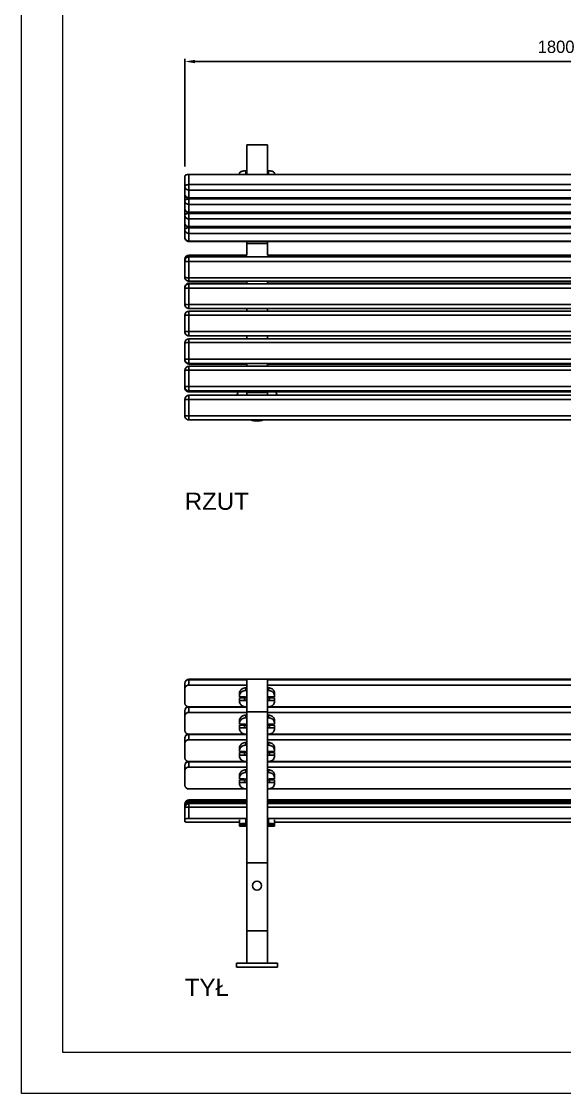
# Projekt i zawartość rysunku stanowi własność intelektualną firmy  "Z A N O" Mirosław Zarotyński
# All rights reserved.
# Model space of a CAD drawing. Header units: millimetres. Extents: x 4278 to 10218, y -3534 to 666.
# Drawn here: x 4278 to 5594, y -3534 to -933 of the extents above; entities that cross this region are included whole.
import ezdxf

# ---------------------------------------------------------------- set-up
doc = ezdxf.new("R2010")
doc.units = ezdxf.units.MM
doc.header["$PDSIZE"] = -1
doc.layers.add('tabelka', color=155, linetype='Continuous')
doc.layers.add('WYMIAR', color=96, linetype='Continuous')
doc.dimstyles.new('1-1', dxfattribs={"dimtxt": 30, "dimasz": 25, "dimexe": 6.25, "dimexo": 30, "dimgap": 20.625, "dimtad": 1, "dimdec": 1, "dimtxsty": 'Standard', "dimcen": 0, "dimclrd": 2, "dimclre": 2, "dimclrt": 2, "dimadec": 0, "dimazin": 0, "dimtfac": 1, "dimtdec": 1, "dimtmove": 0, "dimatfit": 3, "dimfxl": 0, "dimarcsym": 0})

# ---------------------------------------------------------------- blocks, each defined once
blk = doc.blocks.new('tyl')
at = {"linetype": 'Continuous'}
for p, q in [((1959.4, -517.9), (1959.4, -504.9)), ((1959.4, -553.3), (1959.4, -517.9)), ((2109.4, -494.9), (1969.4, -494.9)), ((1969.4, -494.9), (1969.4, -496)), ((1969.4, -496), (1969.4, -509.1)), ((2109.4, -496), (1969.4, -496)), ((1969.4, -509.1), (2109.4, -509.1)), ((2106.9, -515.7), (2106.9, -522.3)), ((2106.9, -515.7), (2109.4, -515.7)), ((2159.4, -494.4), (2109.4, -494.4)), ((2109.4, -574.4), (2109.4, -494.4)), ((2159.4, -574.4), (2159.4, -494.4)), ((3559.4, -494.9), (2159.4, -494.9)), ((3559.4, -496), (2159.4, -496)), ((2159.4, -509.1), (3559.4, -509.1)), ((2161.9, -515.7), (2159.4, -515.7)), ((2161.9, -522.3), (2161.9, -515.7)), ((2091.9, -535.5), (2091.9, -529)), ((2091.9, -537.7), (2091.9, -535.5)), ((2091.9, -537.7), (2104.4, -537.7)), ((2091.9, -546.6), (2091.9, -540)), ((2091.9, -540), (2104.4, -540)), ((2104.4, -546.6), (2104.4, -540)), ((2106.9, -522.3), (2109.4, -522.3)), ((2161.9, -522.3), (2159.4, -522.3)), ((2176.9, -537.7), (2164.4, -537.7)), ((2164.4, -540), (2164.4, -546.6)), ((2176.9, -540), (2164.4, -540)), ((2176.9, -529), (2176.9, -535.5)), ((2176.9, -535.5), (2176.9, -537.7)), ((2176.9, -540), (2176.9, -546.6)), ((1959.4, -584.3), (1959.4, -571.2)), ((1969.4, -562.2), (2109.4, -562.2)), ((1969.4, -562.2), (1969.4, -562.4)), ((1969.4, -562.4), (1969.4, -575.4)), ((2109.4, -562.4), (1969.4, -562.4)), ((2091.9, -548.8), (2091.9, -546.6)), ((2091.9, -546.6), (2104.4, -546.6)), ((2106.9, -562.1), (2109.4, -562.1)), ((2161.9, -562.1), (2159.4, -562.1)), ((2159.4, -562.2), (3559.4, -562.2)), ((3559.4, -562.4), (2159.4, -562.4)), ((2176.9, -546.6), (2164.4, -546.6)), ((2176.9, -546.6), (2176.9, -548.8)), ((1959.4, -619.6), (1959.4, -584.3)), ((1969.4, -575.4), (2109.4, -575.4)), ((2091.9, -601.9), (2091.9, -595.3)), ((2106.9, -582.1), (2106.9, -588.6)), ((2106.9, -582.1), (2109.4, -582.1)), ((2106.9, -588.6), (2109.4, -588.6)), ((2109.4, -574.4), (2159.4, -574.4)), ((2109.4, -940.4), (2109.4, -574.4)), ((2159.4, -940.4), (2159.4, -574.4)), ((2159.4, -575.4), (3559.4, -575.4)), ((2161.9, -582.1), (2159.4, -582.1)), ((2161.9, -588.6), (2159.4, -588.6)), ((2161.9, -588.6), (2161.9, -582.1)), ((2176.9, -595.3), (2176.9, -601.9)), ((2091.9, -604.1), (2091.9, -601.9)), ((2091.9, -604.1), (2104.4, -604.1)), ((2091.9, -612.9), (2091.9, -606.4)), ((2091.9, -606.4), (2104.4, -606.4)), ((2091.9, -615.1), (2091.9, -612.9)), ((2091.9, -612.9), (2104.4, -612.9)), ((2104.4, -612.9), (2104.4, -606.4)), ((2176.9, -604.1), (2164.4, -604.1)), ((2164.4, -606.4), (2164.4, -612.9)), ((2176.9, -606.4), (2164.4, -606.4)), ((2176.9, -612.9), (2164.4, -612.9)), ((2176.9, -601.9), (2176.9, -604.1)), ((2176.9, -606.4), (2176.9, -612.9)), ((2176.9, -612.9), (2176.9, -615.1)), ((1959.4, -650.6), (1959.4, -637.5)), ((1969.4, -628.5), (2109.4, -628.5)), ((1969.4, -628.5), (1969.4, -628.7)), ((1969.4, -628.7), (1969.4, -641.8)), ((2109.4, -628.7), (1969.4, -628.7)), ((1969.4, -641.8), (2109.4, -641.8)), ((2106.9, -628.4), (2109.4, -628.4)), ((2106.9, -648.4), (2106.9, -654.9)), ((2106.9, -648.4), (2109.4, -648.4)), ((2161.9, -628.4), (2159.4, -628.4)), ((2159.4, -628.5), (3559.4, -628.5)), ((3559.4, -628.7), (2159.4, -628.7)), ((2159.4, -641.8), (3559.4, -641.8)), ((2161.9, -648.4), (2159.4, -648.4)), ((2161.9, -654.9), (2161.9, -648.4)), ((1959.4, -686), (1959.4, -650.6)), ((2091.9, -668.2), (2091.9, -661.7)), ((2091.9, -670.4), (2091.9, -668.2)), ((2091.9, -670.4), (2104.4, -670.4)), ((2091.9, -679.2), (2091.9, -672.7)), ((2091.9, -672.7), (2104.4, -672.7)), ((2104.4, -679.2), (2104.4, -672.7)), ((2106.9, -654.9), (2109.4, -654.9)), ((2161.9, -654.9), (2159.4, -654.9)), ((2176.9, -670.4), (2164.4, -670.4)), ((2164.4, -672.7), (2164.4, -679.2)), ((2176.9, -672.7), (2164.4, -672.7)), ((2176.9, -661.7), (2176.9, -668.2)), ((2176.9, -668.2), (2176.9, -670.4)), ((2176.9, -672.7), (2176.9, -679.2)), ((1969.4, -694.8), (2109.4, -694.8)), ((1969.4, -694.8), (1969.4, -695)), ((1969.4, -695), (1969.4, -708.1)), ((2109.4, -695), (1969.4, -695)), ((2091.9, -681.5), (2091.9, -679.2)), ((2091.9, -679.2), (2104.4, -679.2)), ((2106.9, -694.7), (2109.4, -694.7)), ((2161.9, -694.7), (2159.4, -694.7)), ((2159.4, -694.8), (3559.4, -694.8)), ((3559.4, -695), (2159.4, -695)), ((2176.9, -679.2), (2164.4, -679.2)), ((2176.9, -679.2), (2176.9, -681.5)), ((1959.4, -716.9), (1959.4, -703.9)), ((1959.4, -752.3), (1959.4, -716.9)), ((1969.4, -708.1), (2109.4, -708.1)), ((2091.9, -734.5), (2091.9, -728)), ((2106.9, -714.7), (2106.9, -721.3)), ((2106.9, -714.7), (2109.4, -714.7)), ((2106.9, -721.3), (2109.4, -721.3)), ((2159.4, -708.1), (3559.4, -708.1)), ((2161.9, -714.7), (2159.4, -714.7)), ((2161.9, -721.3), (2159.4, -721.3)), ((2161.9, -721.3), (2161.9, -714.7)), ((2176.9, -728), (2176.9, -734.5)), ((2091.9, -736.7), (2091.9, -734.5)), ((2091.9, -736.7), (2104.4, -736.7)), ((2091.9, -745.6), (2091.9, -739.1)), ((2091.9, -739.1), (2104.4, -739.1)), ((2091.9, -745.6), (2104.4, -745.6)), ((2091.9, -747.8), (2091.9, -745.6)), ((2104.4, -745.6), (2104.4, -739.1)), ((2176.9, -736.7), (2164.4, -736.7)), ((2164.4, -739.1), (2164.4, -745.6)), ((2176.9, -739.1), (2164.4, -739.1)), ((2176.9, -745.6), (2164.4, -745.6)), ((2176.9, -734.5), (2176.9, -736.7)), ((2176.9, -739.1), (2176.9, -745.6)), ((2176.9, -745.6), (2176.9, -747.8)), ((1969.4, -761.2), (2109.4, -761.2)), ((2106.9, -761.1), (2109.4, -761.1)), ((2161.9, -761.1), (2159.4, -761.1)), ((2159.4, -761.2), (3559.4, -761.2)), ((1959.4, -800.2), (1959.4, -797.8)), ((1959.4, -797.8), (1959.7, -797.8)), ((1959.4, -803.5), (1959.4, -800.2)), ((1959.4, -805.4), (1959.4, -803.5)), ((1959.4, -803.5), (1959.5, -803.7)), ((1959.4, -806.7), (1959.4, -805.4)), ((1969.4, -787.8), (2109.4, -787.8)), ((1969.4, -787.8), (1969.4, -790.2)), ((2109.4, -790.2), (1969.4, -790.2)), ((1969.4, -790.2), (1969.4, -793.6)), ((2109.4, -790.2), (1969.4, -790.2)), ((1969.4, -790.2), (1969.4, -790.2)), ((1969.4, -793.6), (1969.4, -795.4)), ((1969.4, -793.6), (2109.4, -793.6)), ((2109.4, -795.4), (1969.4, -795.4)), ((1969.4, -795.4), (1969.4, -796.7)), ((2109.4, -795.4), (1969.4, -795.4)), ((1969.4, -795.4), (1969.4, -795.4)), ((2109.4, -796.7), (1969.4, -796.7)), ((1969.4, -796.7), (1969.4, -805.2)), ((1969.4, -805.2), (1969.4, -832.9)), ((2109.4, -805.2), (1969.4, -805.2)), ((2159.4, -787.8), (3559.4, -787.8)), ((3559.4, -790.2), (2159.4, -790.2)), ((3559.4, -790.2), (2159.4, -790.2)), ((2159.4, -793.6), (3559.4, -793.6)), ((3559.4, -795.4), (2159.4, -795.4)), ((3559.4, -795.4), (2159.4, -795.4)), ((3559.4, -796.7), (2159.4, -796.7)), ((3559.4, -805.2), (2159.4, -805.2)), ((1959.4, -834.4), (1959.4, -806.7)), ((1959.4, -840.4), (1959.4, -834.4)), ((1969.4, -832.9), (2109.4, -832.9)), ((1969.4, -841.9), (2091.9, -841.9)), ((2091.9, -846.2), (2091.9, -836.2)), ((2091.9, -846.4), (2091.9, -846.2)), ((2091.9, -846.4), (2104.4, -846.4)), ((2091.9, -847.1), (2091.9, -846.4)), ((2091.9, -847.3), (2091.9, -847.1)), ((2091.9, -847.1), (2104.4, -847.1)), ((2091.9, -850.1), (2091.9, -847.3)), ((2091.9, -850.2), (2091.9, -850.1)), ((2091.9, -850.2), (2104.4, -850.2)), ((2091.9, -850.5), (2091.9, -850.2)), ((2091.9, -850.6), (2091.9, -850.5)), ((2091.9, -850.5), (2104.4, -850.5)), ((2091.9, -851.3), (2091.9, -850.6)), ((2093.4, -851.3), (2109.4, -851.3)), ((2104.4, -847.1), (2104.4, -846.4)), ((2104.4, -850.5), (2104.4, -850.2)), ((2106.9, -834), (2106.9, -845)), ((2106.9, -845), (2109.4, -845)), ((2106.9, -848.3), (2109.4, -848.3)), ((2106.9, -848.3), (2106.9, -849.5)), ((2106.9, -849.5), (2109.4, -849.5)), ((2106.9, -851), (2109.4, -851)), ((2106.9, -851), (2106.9, -851.2)), ((2106.9, -851.2), (2109.4, -851.2)), ((2159.4, -832.9), (3559.4, -832.9)), ((2161.9, -845), (2159.4, -845)), ((2161.9, -848.3), (2159.4, -848.3)), ((2161.9, -849.5), (2159.4, -849.5)), ((2161.9, -851), (2159.4, -851)), ((2161.9, -851.2), (2159.4, -851.2)), ((2159.4, -851.3), (2175.4, -851.3)), ((2161.9, -845), (2161.9, -834)), ((2161.9, -849.5), (2161.9, -848.3)), ((2161.9, -851.2), (2161.9, -851)), ((2176.9, -846.4), (2164.4, -846.4)), ((2164.4, -846.4), (2164.4, -847.1)), ((2176.9, -847.1), (2164.4, -847.1)), ((2176.9, -850.2), (2164.4, -850.2)), ((2164.4, -850.2), (2164.4, -850.5)), ((2176.9, -850.5), (2164.4, -850.5)), ((2176.9, -836.2), (2176.9, -846.2)), ((2176.9, -841.9), (3541.9, -841.9)), ((2176.9, -846.4), (2176.9, -846.2)), ((2176.9, -847.1), (2176.9, -846.4)), ((2176.9, -847.3), (2176.9, -847.1)), ((2176.9, -847.3), (2176.9, -850.1)), ((2176.9, -850.2), (2176.9, -850.1)), ((2176.9, -850.5), (2176.9, -850.2)), ((2176.9, -850.6), (2176.9, -850.5)), ((2176.9, -850.6), (2176.9, -851.3)), ((2109.4, -940.4), (2159.4, -940.4)), ((2109.4, -940.4), (2109.4, -1105.7)), ((2159.4, -940.4), (2159.4, -1105.7)), ((2159.4, -1105.7), (2109.4, -1105.7)), ((2109.4, -1105.7), (2109.4, -1183.7)), ((2159.4, -1105.7), (2159.4, -1183.7)), ((2085, -1193.7), (2085, -1183.7)), ((2085, -1183.7), (2183.8, -1183.7)), ((2085, -1193.7), (2183.8, -1193.7)), ((2183.8, -1193.7), (2183.8, -1183.7))]:
    blk.add_line(p, q, dxfattribs=at)
at = {"linetype": 'Continuous', "flags": 128}
for points in [[(2091.9, -529), (2092.1, -526.9), (2092.6, -524.9), (2093.5, -523), (2094.8, -521.2), (2096.3, -519.6), (2098.1, -518.3), (2100.1, -517.2), (2102.3, -516.4), (2104.6, -515.9), (2106.9, -515.7)], [(2161.9, -515.7), (2164.3, -515.9), (2166.5, -516.4), (2168.7, -517.2), (2170.7, -518.3), (2172.5, -519.6), (2174, -521.2), (2175.3, -523), (2176.2, -524.9), (2176.7, -526.9), (2176.9, -529)], [(2106.9, -522.3), (2104.6, -522.4), (2102.3, -522.9), (2100.1, -523.7), (2098.1, -524.8), (2096.3, -526.1), (2094.8, -527.7), (2093.5, -529.5), (2092.6, -531.4), (2092.1, -533.4), (2091.9, -535.5)], [(2176.9, -535.5), (2176.7, -533.4), (2176.2, -531.4), (2175.3, -529.5), (2174, -527.7), (2172.5, -526.1), (2170.7, -524.8), (2168.7, -523.7), (2166.5, -522.9), (2164.3, -522.4), (2161.9, -522.3)], [(2091.9, -548.8), (2092.1, -550.9), (2092.6, -552.9), (2093.5, -554.8), (2094.8, -556.6), (2096.3, -558.2), (2098.1, -559.5), (2100.1, -560.6), (2102.3, -561.4), (2104.6, -561.9), (2106.9, -562.1)], [(2161.9, -562.1), (2164.3, -561.9), (2166.5, -561.4), (2168.7, -560.6), (2170.7, -559.5), (2172.5, -558.2), (2174, -556.6), (2175.3, -554.8), (2176.2, -552.9), (2176.7, -550.9), (2176.9, -548.8)], [(2091.9, -595.3), (2092.1, -593.3), (2092.6, -591.2), (2093.5, -589.3), (2094.8, -587.5), (2096.3, -585.9), (2098.1, -584.6), (2100.1, -583.5), (2102.3, -582.7), (2104.6, -582.2), (2106.9, -582.1)], [(2106.9, -588.6), (2104.6, -588.8), (2102.3, -589.2), (2100.1, -590), (2098.1, -591.1), (2096.3, -592.5), (2094.8, -594.1), (2093.5, -595.8), (2092.6, -597.8), (2092.1, -599.8), (2091.9, -601.9)], [(2161.9, -582.1), (2164.3, -582.2), (2166.5, -582.7), (2168.7, -583.5), (2170.7, -584.6), (2172.5, -585.9), (2174, -587.5), (2175.3, -589.3), (2176.2, -591.2), (2176.7, -593.3), (2176.9, -595.3)], [(2176.9, -601.9), (2176.7, -599.8), (2176.2, -597.8), (2175.3, -595.8), (2174, -594.1), (2172.5, -592.5), (2170.7, -591.1), (2168.7, -590), (2166.5, -589.2), (2164.3, -588.8), (2161.9, -588.6)], [(2091.9, -615.1), (2092.1, -617.2), (2092.6, -619.2), (2093.5, -621.1), (2094.8, -622.9), (2096.3, -624.5), (2098.1, -625.9), (2100.1, -626.9), (2102.3, -627.7), (2104.6, -628.2), (2106.9, -628.4)], [(2161.9, -628.4), (2164.3, -628.2), (2166.5, -627.7), (2168.7, -626.9), (2170.7, -625.9), (2172.5, -624.5), (2174, -622.9), (2175.3, -621.1), (2176.2, -619.2), (2176.7, -617.2), (2176.9, -615.1)], [(2091.9, -661.7), (2092.1, -659.6), (2092.6, -657.6), (2093.5, -655.6), (2094.8, -653.9), (2096.3, -652.3), (2098.1, -650.9), (2100.1, -649.8), (2102.3, -649), (2104.6, -648.6), (2106.9, -648.4)], [(2161.9, -648.4), (2164.3, -648.6), (2166.5, -649), (2168.7, -649.8), (2170.7, -650.9), (2172.5, -652.3), (2174, -653.9), (2175.3, -655.6), (2176.2, -657.6), (2176.7, -659.6), (2176.9, -661.7)], [(2106.9, -654.9), (2104.6, -655.1), (2102.3, -655.6), (2100.1, -656.4), (2098.1, -657.5), (2096.3, -658.8), (2094.8, -660.4), (2093.5, -662.2), (2092.6, -664.1), (2092.1, -666.1), (2091.9, -668.2)], [(2176.9, -668.2), (2176.7, -666.1), (2176.2, -664.1), (2175.3, -662.2), (2174, -660.4), (2172.5, -658.8), (2170.7, -657.5), (2168.7, -656.4), (2166.5, -655.6), (2164.3, -655.1), (2161.9, -654.9)], [(2091.9, -681.5), (2092.1, -683.5), (2092.6, -685.6), (2093.5, -687.5), (2094.8, -689.3), (2096.3, -690.8), (2098.1, -692.2), (2100.1, -693.3), (2102.3, -694.1), (2104.6, -694.6), (2106.9, -694.7)], [(2161.9, -694.7), (2164.3, -694.6), (2166.5, -694.1), (2168.7, -693.3), (2170.7, -692.2), (2172.5, -690.8), (2174, -689.3), (2175.3, -687.5), (2176.2, -685.6), (2176.7, -683.5), (2176.9, -681.5)], [(2091.9, -728), (2092.1, -725.9), (2092.6, -723.9), (2093.5, -722), (2094.8, -720.2), (2096.3, -718.6), (2098.1, -717.3), (2100.1, -716.2), (2102.3, -715.4), (2104.6, -714.9), (2106.9, -714.7)], [(2106.9, -721.3), (2104.6, -721.4), (2102.3, -721.9), (2100.1, -722.7), (2098.1, -723.8), (2096.3, -725.1), (2094.8, -726.7), (2093.5, -728.5), (2092.6, -730.4), (2092.1, -732.5), (2091.9, -734.5)], [(2161.9, -714.7), (2164.3, -714.9), (2166.5, -715.4), (2168.7, -716.2), (2170.7, -717.3), (2172.5, -718.6), (2174, -720.2), (2175.3, -722), (2176.2, -723.9), (2176.7, -725.9), (2176.9, -728)], [(2176.9, -734.5), (2176.7, -732.5), (2176.2, -730.4), (2175.3, -728.5), (2174, -726.7), (2172.5, -725.1), (2170.7, -723.8), (2168.7, -722.7), (2166.5, -721.9), (2164.3, -721.4), (2161.9, -721.3)], [(2091.9, -747.8), (2092.1, -749.9), (2092.6, -751.9), (2093.5, -753.8), (2094.8, -755.6), (2096.3, -757.2), (2098.1, -758.5), (2100.1, -759.6), (2102.3, -760.4), (2104.6, -760.9), (2106.9, -761.1)], [(2161.9, -761.1), (2164.3, -760.9), (2166.5, -760.4), (2168.7, -759.6), (2170.7, -758.5), (2172.5, -757.2), (2174, -755.6), (2175.3, -753.8), (2176.2, -751.9), (2176.7, -749.9), (2176.9, -747.8)], [(1959.4, -806.7), (1959.6, -806.4), (1960.2, -806.1), (1961.1, -805.8), (1962.3, -805.6), (1963.8, -805.4), (1965.6, -805.3), (1967.5, -805.2), (1969.4, -805.2)], [(1969.4, -832.9), (1967.5, -832.9), (1965.6, -833), (1963.8, -833.1), (1962.3, -833.3), (1961.1, -833.5), (1960.2, -833.8), (1959.6, -834.1), (1959.4, -834.4)], [(1959.4, -840.4), (1959.6, -840.7), (1960.2, -841), (1961.1, -841.2), (1962.3, -841.4), (1963.8, -841.6), (1965.6, -841.8), (1967.5, -841.9), (1969.4, -841.9)]]:
    blk.add_lwpolyline(points, dxfattribs=at)
at = {"linetype": 'Continuous'}
blk.add_circle((2134.4, -995.7), 11, dxfattribs=at)
for centre, radius, start, end in [((1969.4, -504.9), 10, 90, 180), ((1968.9, -505.5), 9.48, 86.7061, 176.2766), ((1968.9, -518.6), 9.48, 86.7067, 176.2764), ((2104.7, -542.5), 4.74, 3.7238, 93.2931), ((2104.4, -534.7), 5.37, 269.5375, 308.3198), ((2104.7, -541.9), 4.74, 266.7062, 356.2761), ((2164.1, -542.5), 4.74, 86.7065, 176.2766), ((2164.1, -541.9), 4.74, 183.7235, 273.2942), ((2164.4, -534.7), 5.37, 231.6802, 270.4625), ((1968.9, -552.7), 9.48, 183.7233, 273.294), ((1969.4, -571.2), 10, 108.3094, 180), ((1968.9, -571.8), 9.48, 86.706, 176.2767), ((1968.9, -584.9), 9.48, 86.7063, 176.2764), ((1968.9, -619), 9.48, 183.7234, 273.2939), ((2104.7, -608.8), 4.74, 3.7246, 93.2931), ((2104.4, -601), 5.37, 269.5391, 308.3182), ((2104.7, -608.2), 4.74, 266.7069, 356.2762), ((2164.1, -608.8), 4.74, 86.7065, 176.2758), ((2164.1, -608.2), 4.74, 183.7234, 273.2935), ((2164.4, -601), 5.37, 231.6818, 270.4609), ((1969.4, -637.5), 10, 108.3094, 180), ((1968.9, -638.2), 9.48, 86.7067, 176.2764), ((1968.9, -651.2), 9.48, 86.7063, 176.2764), ((2104.7, -675.1), 4.74, 3.7239, 93.2938), ((2104.4, -667.3), 5.37, 269.5419, 308.3154), ((2104.7, -674.5), 4.74, 266.7069, 356.2762), ((2164.1, -675.1), 4.74, 86.7058, 176.2765), ((2164.1, -674.5), 4.74, 183.7234, 273.2935), ((2164.4, -667.3), 5.37, 231.6846, 270.4581), ((1968.9, -685.4), 9.48, 183.7237, 273.2936), ((1969.4, -703.9), 10, 108.3094, 180), ((1968.9, -704.5), 9.48, 86.7065, 176.2764), ((1968.9, -717.6), 9.48, 86.7062, 176.2765), ((1968.9, -751.7), 9.48, 183.7235, 273.2936), ((2104.7, -741.5), 4.74, 3.7238, 93.2935), ((2104.4, -733.7), 5.37, 269.5398, 308.3184), ((2104.7, -740.9), 4.74, 266.7062, 356.2765), ((2164.1, -741.5), 4.74, 86.7061, 176.2766), ((2164.1, -740.9), 4.74, 183.7231, 273.2942), ((2164.4, -733.7), 5.37, 231.6816, 270.4602), ((1969.4, -797.8), 10, 90, 180), ((1969.4, -800.2), 10, 90, 180), ((1969.4, -800.2), 9.98, 89.8982, 179.8991), ((1969.4, -803.6), 9.98, 89.8986, 179.8987), ((1969.4, -805.4), 10, 90, 180), ((1969.4, -805.4), 9.99, 89.9632, 179.9642), ((1969.4, -806.7), 10, 90, 180)]:
    blk.add_arc(centre, radius, start, end, dxfattribs=at)
for points, knots in [([(2106.9, -845), (2106.1, -845), (2104.4, -845), (2101.9, -845.1), (2099.6, -845.2), (2097.5, -845.3), (2095.7, -845.4), (2094.1, -845.6), (2093, -845.8), (2092.1, -846), (2092, -846.2), (2091.9, -846.2)], [0, 0, 0, 0, 0.107082, 0.214163, 0.32124, 0.428319, 0.535492, 0.642667, 0.750069, 0.857472, 1, 1, 1, 1]), ([(2091.9, -847.3), (2091.9, -847.4), (2092, -847.5), (2092.7, -847.6), (2093.7, -847.8), (2095.2, -847.9), (2096.9, -848), (2099, -848.1), (2101.2, -848.2), (2103.9, -848.3), (2105.8, -848.3), (2106.9, -848.3)], [0, 0, 0, 0, 0.107897, 0.215794, 0.323697, 0.431599, 0.539363, 0.647123, 0.754501, 0.861876, 1, 1, 1, 1]), ([(2106.9, -849.5), (2106.1, -849.5), (2104.4, -849.5), (2101.9, -849.6), (2099.6, -849.6), (2097.5, -849.7), (2095.6, -849.7), (2094.1, -849.8), (2093, -849.9), (2092.1, -850), (2092, -850.1), (2091.9, -850.1)], [0, 0, 0, 0, 0.107395, 0.214787, 0.322182, 0.429577, 0.53697, 0.644364, 0.751759, 0.859155, 1, 1, 1, 1]), ([(2091.9, -850.6), (2091.9, -850.6), (2092, -850.7), (2092.7, -850.7), (2093.7, -850.8), (2095.1, -850.8), (2096.9, -850.9), (2098.9, -850.9), (2101.2, -850.9), (2103.8, -851), (2105.8, -851), (2106.9, -851)], [0, 0, 0, 0, 0.107439, 0.214878, 0.322318, 0.429757, 0.537193, 0.644629, 0.752036, 0.859442, 1, 1, 1, 1]), ([(2106.9, -851.2), (2106.1, -851.2), (2104.4, -851.2), (2101.9, -851.2), (2099.6, -851.3), (2097.5, -851.3), (2095.7, -851.3), (2094.1, -851.3), (2093, -851.3), (2092.1, -851.3), (2092, -851.3), (2091.9, -851.3)], [0, 0, 0, 0, 0.10584, 0.2147522, 0.3205928, 0.4295032, 0.5353567, 0.64428, 0.7501555, 0.8591012, 1, 1, 1, 1]), ([(2104.4, -846.4), (2105, -846.4), (2106.1, -846.4), (2107.6, -846.5), (2108.7, -846.6), (2109.3, -846.7), (2109.4, -846.8), (2109.4, -846.8)], [0, 0, 0, 0, 0.213889, 0.42777, 0.641929, 0.856684, 1, 1, 1, 1]), ([(2109.4, -846.8), (2109.3, -846.8), (2109.2, -846.9), (2108.4, -847), (2107.1, -847.1), (2105.7, -847.1), (2104.8, -847.1), (2104.4, -847.1)], [0, 0, 0, 0, 0.2163236, 0.4326556, 0.6486929, 0.8640572, 1, 1, 1, 1]), ([(2104.4, -850.2), (2105, -850.2), (2106.1, -850.2), (2107.6, -850.3), (2108.7, -850.3), (2109.3, -850.3), (2109.4, -850.4), (2109.4, -850.4)], [0, 0, 0, 0, 0.214655, 0.429303, 0.643968, 0.858662, 1, 1, 1, 1]), ([(2109.4, -850.4), (2109.3, -850.4), (2109.2, -850.4), (2108.4, -850.5), (2107.1, -850.5), (2105.7, -850.5), (2104.8, -850.5), (2104.4, -850.5)], [0, 0, 0, 0, 0.214741, 0.429485, 0.644213, 0.858908, 1, 1, 1, 1]), ([(2159.4, -846.8), (2159.5, -846.8), (2159.6, -846.7), (2160.4, -846.6), (2161.7, -846.5), (2163.1, -846.4), (2164, -846.4), (2164.4, -846.4)], [0, 0, 0, 0, 0.215521, 0.431055, 0.646257, 0.860841, 1, 1, 1, 1]), ([(2164.4, -847.1), (2163.8, -847.1), (2162.7, -847.1), (2161.2, -847.1), (2160.1, -847), (2159.5, -846.9), (2159.4, -846.8), (2159.4, -846.8)], [0, 0, 0, 0, 0.214578, 0.429136, 0.644027, 0.859604, 1, 1, 1, 1]), ([(2159.4, -850.4), (2159.5, -850.4), (2159.6, -850.3), (2160.4, -850.3), (2161.7, -850.2), (2163.1, -850.2), (2164, -850.2), (2164.4, -850.2)], [0, 0, 0, 0, 0.214739, 0.429478, 0.644195, 0.858876, 1, 1, 1, 1]), ([(2164.4, -850.5), (2163.8, -850.5), (2162.7, -850.5), (2161.2, -850.5), (2160.1, -850.5), (2159.5, -850.4), (2159.4, -850.4), (2159.4, -850.4)], [0, 0, 0, 0, 0.214645, 0.429282, 0.643942, 0.858649, 1, 1, 1, 1]), ([(2176.9, -846.2), (2176.9, -846.2), (2176.8, -846), (2176.1, -845.9), (2175.1, -845.7), (2173.7, -845.5), (2171.9, -845.3), (2169.9, -845.2), (2167.6, -845.1), (2164.9, -845.1), (2163, -845), (2161.9, -845)], [0, 0, 0, 0, 0.1077451, 0.2154896, 0.3232415, 0.4309927, 0.5385871, 0.6461799, 0.753511, 0.8608444, 1, 1, 1, 1]), ([(2161.9, -848.3), (2162.7, -848.3), (2164.4, -848.3), (2166.9, -848.2), (2169.2, -848.2), (2171.3, -848.1), (2173.1, -848), (2174.7, -847.8), (2175.8, -847.7), (2176.7, -847.5), (2176.8, -847.4), (2176.9, -847.3)], [0, 0, 0, 0, 0.106866, 0.213735, 0.320593, 0.427451, 0.534522, 0.641595, 0.749088, 0.856583, 1, 1, 1, 1]), ([(2176.9, -850.1), (2176.9, -850.1), (2176.8, -850), (2176.1, -849.9), (2175.1, -849.9), (2173.7, -849.8), (2171.9, -849.7), (2169.9, -849.6), (2167.6, -849.6), (2165, -849.5), (2163, -849.5), (2161.9, -849.5)], [0, 0, 0, 0, 0.107407, 0.2148133, 0.3222208, 0.4296283, 0.5370277, 0.6444258, 0.7518196, 0.8592144, 1, 1, 1, 1]), ([(2161.9, -851), (2162.7, -851), (2164.4, -851), (2166.9, -850.9), (2169.2, -850.9), (2171.3, -850.9), (2173.2, -850.9), (2174.7, -850.8), (2175.8, -850.8), (2176.7, -850.7), (2176.8, -850.6), (2176.9, -850.6)], [0, 0, 0, 0, 0.107345, 0.214692, 0.32204, 0.429385, 0.536757, 0.644129, 0.751545, 0.858962, 1, 1, 1, 1]), ([(2176.9, -851.3), (2176.9, -851.3), (2176.8, -851.3), (2176.1, -851.3), (2175.1, -851.3), (2173.7, -851.3), (2171.9, -851.3), (2169.9, -851.3), (2167.6, -851.2), (2165, -851.2), (2163, -851.2), (2161.9, -851.2)], [0, 0, 0, 0, 0.10588, 0.21483, 0.32071, 0.429661, 0.535542, 0.644497, 0.750365, 0.859306, 1, 1, 1, 1])]:
    blk.add_open_spline(points, degree=3, knots=knots, dxfattribs=at)
blk = doc.blocks.new('rzut')
at = {"linetype": 'Continuous'}
for p, q in [((-423.7, 2780.5), (-423.7, 1000.5)), ((-398.9, 1000.5), (-398.9, 2780.5)), ((-385.4, 2780.5), (-385.4, 1000.5)), ((-366.8, 1000.5), (-366.8, 2780.5)), ((-365.6, 1000.5), (-365.6, 2780.5)), ((-363.9, 1000.5), (-363.9, 2780.5)), ((-350.4, 2780.5), (-350.4, 1000.5)), ((-331.8, 1000.5), (-331.8, 2780.5)), ((-330.6, 1000.5), (-330.6, 2780.5)), ((-328.9, 1000.5), (-328.9, 2780.5)), ((-315.4, 2780.5), (-315.4, 1000.5)), ((-296.8, 1000.5), (-296.8, 2780.5)), ((-295.6, 1000.5), (-295.6, 2780.5)), ((-294, 1000.5), (-294, 2780.5)), ((-280.4, 2780.5), (-280.4, 1000.5)), ((-261.8, 1000.5), (-261.8, 2780.5)), ((-260.6, 1000.5), (-260.6, 2780.5)), ((-223.6, 1000.5), (-223.6, 2780.5)), ((-212.2, 2780.5), (-212.2, 1000.5)), ((-172.7, 1000.5), (-172.7, 2780.5)), ((-164.2, 1000.5), (-164.2, 2780.5)), ((-158, 1000.5), (-158, 2780.5)), ((-147.5, 2780.5), (-147.5, 1000.5)), ((-107.6, 1000.5), (-107.6, 2780.5)), ((-98.1, 1000.5), (-98.1, 2780.5)), ((-92, 2780.5), (-92, 1000.5)), ((-82.1, 2780.5), (-82.1, 1000.5)), ((-42.1, 1000.5), (-42.1, 2780.5)), ((-32, 2780.5), (-32, 1000.5)), ((-24.9, 2780.5), (-24.9, 1000.5)), ((-15.4, 2780.5), (-15.4, 1000.5)), ((24.6, 1000.5), (24.6, 2780.5)), ((35, 2780.5), (35, 1000.5)), ((42.1, 2780.5), (42.1, 1000.5)), ((51.3, 2780.5), (51.3, 1000.5)), ((91.1, 1000.5), (91.1, 2780.5)), ((101.9, 2780.5), (101.9, 1000.5)), ((112.3, 1000.5), (112.3, 2780.5)), ((122.3, 2780.5), (122.3, 1000.5)), ((162.3, 1000.5), (162.3, 2780.5)), ((172.3, 2780.5), (172.3, 1000.5)), ((-227.8, 2590.5), (-227.8, 1190.5)), ((-159.5, 2590.5), (-159.5, 1190.5)), ((-31.5, 2590.5), (-31.5, 1190.5)), ((36.5, 2590.5), (36.5, 1190.5)), ((104.3, 2590.5), (104.3, 1190.5)), ((-425.6, 1208), (-423.7, 1208)), ((-495.6, 1190.5), (-495.6, 1140.5)), ((-495.6, 1190.5), (-423.7, 1190.5)), ((-432.6, 1193), (-432.6, 1190.5)), ((-423.7, 1193), (-432.6, 1193)), ((-256.1, 1190.5), (-260.6, 1190.5)), ((-256.1, 1140.5), (-256.1, 1190.5)), ((-227.3, 1190.5), (-256.1, 1190.5)), ((-159.5, 1190.5), (-164.2, 1190.5)), ((-92, 1190.5), (-98.1, 1190.5)), ((-24.9, 1190.5), (-31.5, 1190.5)), ((42.1, 1190.5), (36.5, 1190.5)), ((105.9, 1190.5), (104.3, 1190.5)), ((105.9, 1190.5), (112.3, 1190.5)), ((105.9, 1140.5), (105.9, 1190.5)), ((-495.6, 1140.5), (-423.7, 1140.5)), ((-432.6, 1138), (-432.6, 1140.5)), ((-432.6, 1138), (-423.7, 1138)), ((-423.7, 1123), (-425.6, 1123)), ((-256.1, 1140.5), (-260.6, 1140.5)), ((-227.3, 1140.5), (-256.1, 1140.5)), ((-227.8, 1140.5), (-227.8, 1000.5)), ((-159.5, 1140.5), (-164.2, 1140.5)), ((-159.5, 1140.5), (-159.5, 1000.5)), ((-92, 1140.5), (-98.1, 1140.5)), ((-31.5, 1140.5), (-31.5, 1000.5)), ((-24.9, 1140.5), (-31.5, 1140.5)), ((36.5, 1140.5), (36.5, 1000.5)), ((42.1, 1140.5), (36.5, 1140.5)), ((104.3, 1140.5), (104.3, 1000.5)), ((105.9, 1140.5), (104.3, 1140.5)), ((105.9, 1140.5), (112.3, 1140.5)), ((-423.7, 1000.5), (-398.9, 1000.5)), ((-394.3, 990.5), (-419, 990.5)), ((-385.4, 1000.5), (-398.9, 1000.5)), ((-375.6, 990.5), (-394.3, 990.5)), ((-385.4, 1000.5), (-366.8, 1000.5)), ((-359.3, 990.5), (-375.6, 990.5)), ((-365.6, 1000.5), (-366.8, 1000.5)), ((-365.6, 1000.5), (-363.9, 1000.5)), ((-350.4, 1000.5), (-363.9, 1000.5)), ((-340.6, 990.5), (-359.3, 990.5)), ((-350.4, 1000.5), (-331.8, 1000.5)), ((-324.3, 990.5), (-340.6, 990.5)), ((-330.6, 1000.5), (-331.8, 1000.5)), ((-330.6, 1000.5), (-328.9, 1000.5)), ((-315.4, 1000.5), (-328.9, 1000.5)), ((-305.6, 990.5), (-324.3, 990.5)), ((-315.4, 1000.5), (-296.8, 1000.5)), ((-289.3, 990.5), (-305.6, 990.5)), ((-295.6, 1000.5), (-296.8, 1000.5)), ((-295.6, 1000.5), (-294, 1000.5)), ((-280.4, 1000.5), (-294, 1000.5)), ((-270.6, 990.5), (-289.3, 990.5)), ((-280.4, 1000.5), (-261.8, 1000.5)), ((-260.6, 1000.5), (-261.8, 1000.5)), ((-227.8, 1000.5), (-223.6, 1000.5)), ((-212.2, 1000.5), (-223.6, 1000.5)), ((-213.7, 990.5), (-217.9, 990.5)), ((-174.2, 990.5), (-213.7, 990.5)), ((-212.2, 1000.5), (-172.7, 1000.5)), ((-164.2, 1000.5), (-172.7, 1000.5)), ((-159.5, 1000.5), (-158, 1000.5)), ((-147.5, 1000.5), (-158, 1000.5)), ((-148, 990.5), (-149.5, 990.5)), ((-108.1, 990.5), (-148, 990.5)), ((-147.5, 1000.5), (-107.6, 1000.5)), ((-98.1, 1000.5), (-107.6, 1000.5)), ((-82.1, 1000.5), (-92, 1000.5)), ((-82.1, 1000.5), (-42.1, 1000.5)), ((-42, 990.5), (-82, 990.5)), ((-32, 1000.5), (-42.1, 1000.5)), ((-41.5, 990.5), (-42, 990.5)), ((-32, 1000.5), (-31.5, 1000.5)), ((-15.4, 1000.5), (-24.9, 1000.5)), ((-15.4, 1000.5), (24.6, 1000.5)), ((25.1, 990.5), (-14.9, 990.5)), ((35, 1000.5), (24.6, 1000.5)), ((26.5, 990.5), (25.1, 990.5)), ((35, 1000.5), (36.5, 1000.5)), ((51.3, 1000.5), (42.1, 1000.5)), ((51.3, 1000.5), (91.1, 1000.5)), ((92, 990.5), (52.1, 990.5)), ((101.9, 1000.5), (91.1, 1000.5)), ((94.3, 990.5), (92, 990.5)), ((101.9, 1000.5), (104.3, 1000.5)), ((122.3, 1000.5), (112.3, 1000.5)), ((122.3, 1000.5), (162.3, 1000.5)), ((122.3, 1000.5), (122.3, 990.5)), ((162.3, 990.5), (122.3, 990.5)), ((172.3, 1000.5), (162.3, 1000.5)), ((162.3, 1000.5), (162.3, 990.5))]:
    blk.add_line(p, q, dxfattribs=at)
at = {"linetype": 'Continuous', "flags": 128}
for points in [[(-432.6, 1193), (-432.5, 1195.3), (-432.2, 1197.6), (-431.8, 1199.8), (-431.3, 1201.8), (-430.5, 1203.6), (-429.7, 1205.1), (-428.8, 1206.4), (-427.8, 1207.3), (-426.7, 1207.8), (-425.6, 1208)], [(-425.6, 1123), (-426.7, 1123.2), (-427.8, 1123.7), (-428.8, 1124.6), (-429.7, 1125.9), (-430.5, 1127.4), (-431.3, 1129.2), (-431.8, 1131.2), (-432.2, 1133.4), (-432.5, 1135.6), (-432.6, 1138)], [(-419, 990.5), (-420, 990.7), (-420.8, 991.3), (-421.6, 992.2), (-422.3, 993.4), (-422.9, 994.9), (-423.4, 996.7), (-423.6, 998.5), (-423.7, 1000.5)], [(-398.9, 1000.5), (-398.9, 998.5), (-398.6, 996.7), (-398.2, 994.9), (-397.6, 993.4), (-396.9, 992.2), (-396.1, 991.3), (-395.2, 990.7), (-394.3, 990.5)], [(-363.9, 1000.5), (-363.9, 998.5), (-363.6, 996.7), (-363.2, 994.9), (-362.6, 993.4), (-361.9, 992.2), (-361.1, 991.3), (-360.2, 990.7), (-359.3, 990.5)], [(-328.9, 1000.5), (-328.9, 998.5), (-328.6, 996.7), (-328.2, 994.9), (-327.6, 993.4), (-326.9, 992.2), (-326.1, 991.3), (-325.2, 990.7), (-324.3, 990.5)], [(-294, 1000.5), (-293.9, 998.5), (-293.6, 996.7), (-293.2, 994.9), (-292.6, 993.4), (-291.9, 992.2), (-291.1, 991.3), (-290.2, 990.7), (-289.3, 990.5)], [(-212.2, 1000.5), (-212.2, 998.5), (-212.3, 996.7), (-212.5, 994.9), (-212.6, 993.4), (-212.9, 992.2), (-213.1, 991.3), (-213.4, 990.7), (-213.7, 990.5)], [(-172.7, 1000.5), (-172.7, 998.5), (-172.8, 996.7), (-172.9, 994.9), (-173.1, 993.4), (-173.3, 992.2), (-173.6, 991.3), (-173.9, 990.7), (-174.2, 990.5)], [(51.3, 1000.5), (51.3, 998.5), (51.3, 996.7), (51.4, 994.9), (51.5, 993.4), (51.6, 992.2), (51.8, 991.3), (51.9, 990.7), (52.1, 990.5)], [(91.1, 1000.5), (91.1, 998.5), (91.2, 996.7), (91.3, 994.9), (91.4, 993.4), (91.5, 992.2), (91.6, 991.3), (91.8, 990.7), (92, 990.5)]]:
    blk.add_lwpolyline(points, dxfattribs=at)
at = {"linetype": 'Continuous'}
for centre, radius, start, end in [((124.8, 1165.5), 50, 104.4775, 114.2147), ((124.8, 1165.5), 50, 341.8051, 18.1949), ((124.8, 1165.5), 50, 245.7853, 255.5225), ((-394.9, 1000), 9.48, 273.7235, 3.2938), ((-375.6, 1000.5), 10, 270, 0), ((-376.2, 1000), 9.48, 273.7236, 3.2935), ((-359.9, 1000), 9.48, 273.7236, 3.2935), ((-340.6, 1000.5), 10, 270, 0), ((-341.2, 1000), 9.48, 273.7237, 3.2936), ((-324.9, 1000), 9.48, 273.7237, 3.2936), ((-305.6, 1000.5), 10, 270, 360), ((-306.2, 1000), 9.48, 273.7235, 3.2938), ((-289.9, 1000), 9.48, 273.7236, 3.2936), ((-270.6, 1000.5), 10, 270, 360), ((-271.2, 1000), 9.48, 273.7236, 3.2937), ((-217.9, 1000.4), 9.94, 179.6733, 269.6703), ((-213.7, 1000.4), 9.94, 179.6733, 269.6703), ((-174.2, 1000.5), 10, 270, 0), ((-149.5, 1000.5), 9.99, 179.9621, 269.9628), ((-148, 1000.5), 9.99, 179.9621, 269.9629), ((-196.8, 998), 49.3, 351.2431, 2.8988), ((-108.1, 1000.5), 10, 270, 0), ((-156.8, 998), 49.3, 351.2431, 2.8988), ((-82, 1000.5), 10, 180, 270), ((65.1, 998), 147.3, 179.0277, 182.9191), ((105.1, 998), 147.3, 179.0277, 182.9191), ((-42, 1000.5), 10, 270.0037, 0.0045), ((-41.5, 1000.5), 10, 270.0037, 0.0045), ((-14.9, 1000.5), 10, 180, 270), ((34.7, 998), 50.1, 177.148, 188.6136), ((74.6, 998), 50.1, 177.148, 188.6135), ((25.1, 1000.5), 9.99, 270.0359, 0.0367), ((26.5, 1000.5), 9.99, 270.0359, 0.0367), ((52.1, 1000.5), 10, 180, 270), ((92, 1000.5), 9.98, 270.101, 0.1016), ((94.3, 1000.5), 9.98, 270.1011, 0.1016), ((122.3, 1000.5), 10, 180, 270), ((162.3, 1000.5), 10, 270, 0)]:
    blk.add_arc(centre, radius, start, end, dxfattribs=at)
blk = doc.blocks.new('*D11')
at = {"layer": 'Defpoints', "color": 0}
for p in [(6473.6, -1030.4), (4673.6, -1315.3), (6473.6, -1315.3)]:
    blk.add_point(p, dxfattribs=at)
at = {"layer": 'WYMIAR', "color": 2, "lineweight": -2}
for p, q in [((4673.6, -1285.3), (4673.6, -1024.1)), ((4698.6, -1030.4), (6448.6, -1030.4)), ((6473.6, -1285.3), (6473.6, -1024.1))]:
    blk.add_line(p, q, dxfattribs=at)
at = {"layer": 'WYMIAR', "color": 2}
for points in [[(4698.6, -1026.2), (4698.6, -1034.5), (4673.6, -1030.4)], [(6448.6, -1026.2), (6448.6, -1034.5), (6473.6, -1030.4)]]:
    blk.add_solid(points, dxfattribs=at)
at = {"layer": 'WYMIAR', "color": 2, "insert": (5573.6, -994.8), "char_height": 30, "attachment_point": 5}
blk.add_mtext('1800', dxfattribs=at)

msp = doc.modelspace()

# ---------------------------------------------------------------- linework, layer by layer
at = {"layer": 'tabelka', "lineweight": 5}
for points in [[(4277.57, 665.74), (10217.57, 665.74), (10217.57, -3534.26), (4277.57, -3534.26)], [(4377.57, 565.74), (10117.57, 565.74), (10117.57, -3434.26), (4377.57, -3434.26)]]:
    msp.add_lwpolyline(points, close=True, dxfattribs=at)

# ---------------------------------------------------------------- block references
at = {"rotation": 270}
msp.add_blockref('rzut', (3683.13, -1727.74), dxfattribs=at)
msp.add_blockref('tyl', (2714.22, -2034.09))

# ---------------------------------------------------------------- texts
at = {"layer": 'WYMIAR', "char_height": 41.5951, "width": 196.5247, "attachment_point": 1}
for s, insert in [('{\\f@Arial Unicode MS|b0|i0|c238|p34;RZUT}', (4673.62, -2076.29)), ('{\\f@Arial Unicode MS|b0|i0|c238|p34;TYŁ}', (4673.62, -3255.86))]:
    msp.add_mtext(s, dxfattribs=dict(at, insert=insert))

# ---------------------------------------------------------------- dimensions: what is measured, and where the dimension line sits
at = {"layer": 'WYMIAR'}
dim = msp.add_linear_dim(base=(6473.62, -1030.38), p1=(4673.62, -1315.28), p2=(6473.62, -1315.28), dimstyle='1-1', dxfattribs=at)
dim.commit()
dim.dimension.update_dxf_attribs({"geometry": '*D11', "text_midpoint": (5573.62, -994.76)})

doc.saveas('drawing.dxf')
